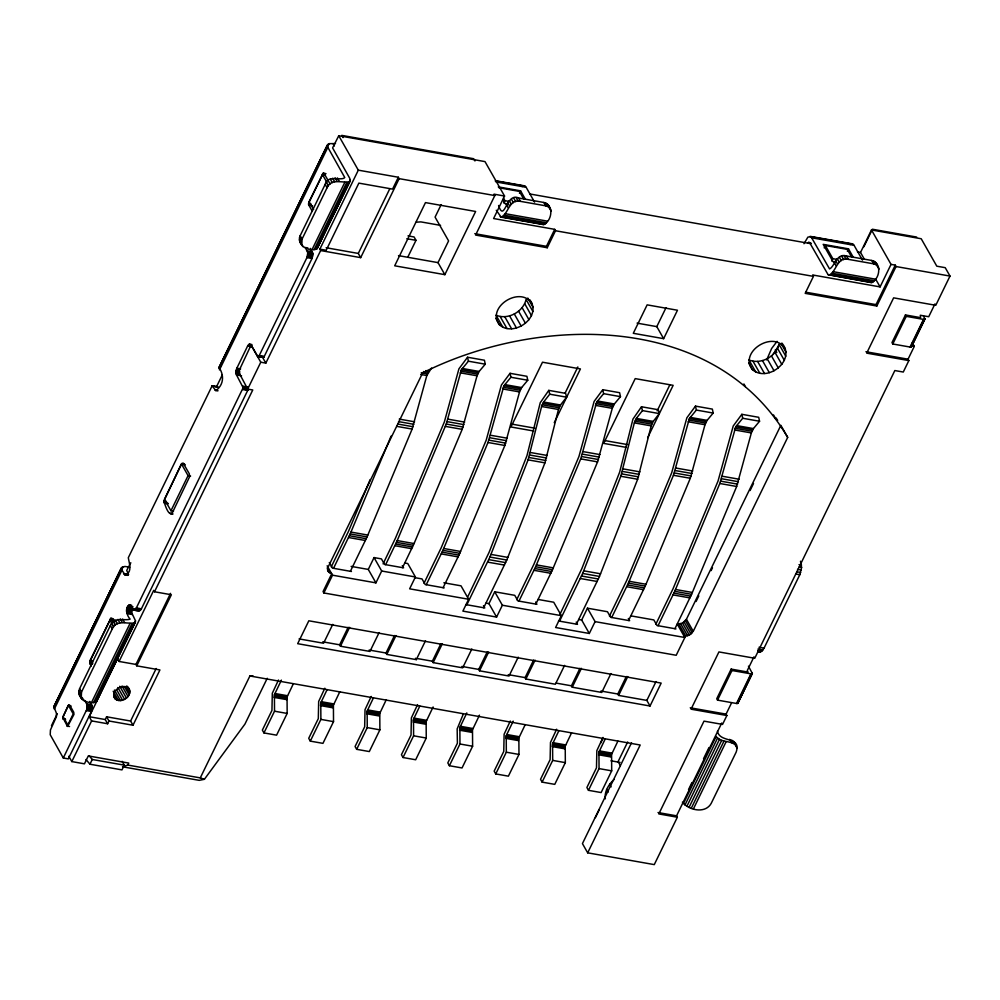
<?xml version="1.0" encoding="UTF-8"?>
<svg xmlns="http://www.w3.org/2000/svg" width="1000" height="1000" viewBox="0 0 1000 1000"><rect width="100%" height="100%" fill="white"/><g stroke="black" fill="none" stroke-linecap="round" stroke-linejoin="round"><path stroke-width="1.5" d="M97.062 699.862L96.337 701.875C88.338 705.25 75.775 698.238 79.588 688.713L110.363 625.525C113.525 616.225 124.85 621.188 130.137 619.138C126.862 615.837 124.188 607.075 129.887 604.837C131.137 608.85 138.45 614.062 141.412 608.812L247.975 389.862L248.2 388.612L243.15 387.713L236.5 374.95L235.938 371.812L236.838 368.2L247.6 346.087L249.425 344.113L251.112 344.938L257.712 356.425L264.012 356.912L311.988 258.512L312.85 253.688L310.4 248.4M81.25 698.1L81.5 692.075L112.275 628.888C116.587 619.2 127.312 624.35 134.8 622.888L135.525 620.875L131.613 612.575L132.475 607.75L127.425 606.862M129.388 689.6C124.412 681.475 109.087 691.137 115.188 698.9C122.037 704.762 134.688 694.375 127.888 686.963M864.275 259.088L860.525 252.463L871.475 229.95L891.038 264.387L895.263 265.138L896.05 266.537L876.825 306.025L805.175 293.35L813.438 276.375L555.5 230.75L554.712 229.35L493.6 218.538L504.55 196.038L485 161.6L338.75 135.725L332.6 147.925L349.8 178.4L350.238 180.875L316.9 248.888C308.9 252.262 296.337 245.25 300.163 235.725L325.15 184.387C327.575 174.2 341.575 181.4 344.75 177.512L327.225 146.225L329.113 143.65L335.5 143.575M301.812 245.113L302.062 239.088L327.062 187.75C331.375 178.062 342.113 183.212 349.6 181.75L350.238 180.875M532.025 303.688C520.638 285.125 485.613 307.213 499.575 324.938C514.188 337.7 542.6 316.625 529.738 299.675M498.575 205.512C504.613 223.375 506.025 191.962 518.562 198L543.85 202.475C554.438 205.075 551.925 221.6 543.275 224.587L501.138 217.138L496.275 210.25M717.463 731.2C719.737 743.413 741.688 735.7 736.175 752.1L711.175 803.438C705.212 814.025 688.825 810.337 682.387 802.15M784.9 348.413C773.525 329.85 738.487 351.938 752.45 369.663C767.75 382.863 796.538 360 781.862 343.062M804 243.738L807.925 237.062L811.087 236.825L829.55 268.913C834.35 267 836.775 252.662 846.475 256L871.762 260.475C882.337 263.062 879.825 279.6 871.188 282.587L828.062 274.65L809.587 242.575L808.75 242.162L807.837 243.15M293.375 683.7L287.05 696.938L287.162 713.438L276.588 735.163L263.95 732.925L274.525 711.2L274.413 694.712L281.388 680.125M339.738 691.888L333.413 705.138L333.525 721.637L322.95 743.363L310.312 741.125L320.887 719.4L320.775 702.913L327.1 689.663M386.1 700.088L379.775 713.337L379.888 729.837L369.312 751.562L356.662 749.325L367.25 727.6L367.137 711.112L373.45 697.862M433.113 706.963L426.138 721.538L426.25 738.037L415.675 759.762L403.025 757.525L413.6 735.8L413.5 719.312L419.812 706.062M479.475 715.163L472.5 729.737L472.612 746.237L462.038 767.962L449.387 765.725L459.963 744L459.862 727.5L466.825 712.925M525.188 724.688L518.862 737.938L518.975 754.438L508.4 776.162L495.75 773.925L506.325 752.2L506.225 735.7L513.188 721.125M571.55 732.887L565.225 746.137L565.337 762.638L554.763 784.362L542.112 782.125L552.688 760.4L552.575 743.9L558.9 730.662M617.913 741.087L611.587 754.338L611.7 770.837L601.125 792.562L588.475 790.325L599.05 768.6L598.938 752.1L605.262 738.863M89.838 701.388L92.287 706.675L91.412 711.5L68.338 758.888L63.288 758L50.213 734.737L50.45 729.963L56.45 716.625L56.375 713.088L53.85 706.675L121.337 568.05L124.8 566.438L129.713 567.15M53.775 707.812L121.337 568.05M121.275 569.2L125.113 574.913C132.762 572.425 129.137 563.038 128.312 557.712L212.1 385.887L215.863 390.65C224.062 384.538 224.15 375.062 219.025 367.425L327.287 145.087M317.55 248.012L325.112 231.488M753.962 656.862L747.225 670.688L748.025 672.087L731.162 669.1L716.737 698.725L717.537 700.125L736.5 703.475L737.763 703.325L737.812 702.45M737.938 703.1L752.35 673.475L748.45 666.162M934.975 303.9L928.725 316.737L920.3 315.25L920.612 317.638L905.438 314.95L891.975 342.587L892.775 343.988L910.05 347.05L911.5 346.375M911.475 346.675L924.938 319.025L923.45 315.95M91.287 666.1L89.787 663.337L90.125 660.4L110.913 618.125L112.075 618.35L114.725 623.025M63.288 758L86.8 709.488L87.037 704.712L84.787 700.5M163.938 500.95L181.1 464.462L183.225 463.237L189.288 473.738L189.575 476.812L172.525 512.425C168.912 517.825 164.65 504.15 163.938 500.95L166.475 501.4M133.9 609.938L136.363 607.925L243.15 387.713M312.35 211.425L308.637 204.775L308.762 202.387L323.025 173.388L324.2 173.612L330.112 184M258 356.575L259.237 355.562L306.925 257.613L307.8 252.8L305.35 247.512L307.875 247.95M757.975 651.637L759.125 652.2L761.688 651.363L764.038 648.162L799.812 574.7L801.6 567.475L800.475 561.213M466.85 604.763L489.913 557.05L528.088 459.862L541.613 406.488L543.625 402.025L549.725 394.2L548.775 390.375L565.625 393.35L566.587 397.188L560.487 405L558.475 409.475L544.938 462.85L506.775 560.037L483.713 607.75M559.575 621.163L582.638 573.45L620.8 476.262L634.338 422.887L636.35 418.413L642.45 410.6L641.5 406.763L658.35 409.75L659.312 413.587L653.213 421.4L651.188 425.875L637.663 479.25L599.487 576.438L576.425 624.15M350.387 571.3L367.05 536.912L412.125 429.075L426.825 375.525L431.538 368.038M426.262 584.712L442.912 550.337L488 442.488L503.938 385.788L510.9 377.262L510.037 373.312L526.9 376.3L527.762 380.25L521.625 387.575L519.538 391.925L504.85 445.475L459.775 553.312L443.113 587.7M518.975 601.112L535.638 566.725L580.712 458.888L596.663 402.188L603.625 393.663L602.762 389.712L619.612 392.7L620.475 396.65L614.35 403.975L612.263 408.325L597.575 461.875L552.5 569.712L535.837 604.1M611.7 617.513L628.362 583.125L673.438 475.288L689.388 418.587L696.35 410.062L695.487 406.112L712.337 409.1L713.2 413.05L707.075 420.375L704.987 424.725L690.3 478.275L645.212 586.112L628.562 620.5M614.012 779.525C608.7 784.4 604.25 791.363 605.337 798.85M658.062 625.712L674.725 591.325L719.8 483.488L735.75 426.788L742.7 418.263L741.838 414.312L758.7 417.3L759.562 421.25L753.438 428.575L751.35 432.925L736.663 486.475L691.575 594.312L674.925 628.7M385.662 564.663L397.225 540.575L446.25 424.05L461.45 369.663L468.413 361.2L467.55 357.238L484.412 360.225L485.262 364.188L479.137 371.45L477.038 375.788L462.188 429.35L414.075 543.562L402.525 567.65M502.875 327.238L496.025 315.2C507.975 320.2 523.112 311.938 526.1 299.5L532.938 311.537M766.675 359.913L771.65 348.488L777.075 341.312M755.75 371.962L748.913 359.925C760.863 364.925 776 356.662 778.975 344.225L785.812 356.262M370.163 479.55L348.475 531.4L331.275 566.888M333.537 568.312L350.188 533.938L391.087 436.112M773.037 354.462L778.75 345.575M121.988 567.175L53.85 706.675M219.025 367.425L327.938 144.213M218.962 368.575L327.225 146.225M121.125 570.825L123.162 566.625M327.075 147.85L329.113 143.65M54.288 709.15L121.775 570.525M219.462 369.9L327.725 147.55M51.45 725.763L57.312 713.725M130.825 562.75L126.7 570.45L128.588 574.5L123.525 573.6M216.213 387.375L222.362 374.75M185.35 464.812L181.55 464.15L164.438 499.3L170.963 510.775L173.487 511.225M325.037 175.113L322.5 174.662L309.237 201.912L313.587 209.562M68.012 705.812L62.763 717.5L67.55 726.5L73.963 714.438L73.75 712.237L69.775 705.238L68.925 704.825L68.012 705.812L70.55 706.263M115.062 621.087L110 620.2L90.775 659.688L92.812 663.288M170.963 510.775L188.075 475.625L181.55 464.15M91.562 702.438L130.025 623.45M312.125 249.45L344.825 182.312M93.537 702.613L131.988 623.638M314.1 249.638L346.788 182.488M95.162 702.425L133.625 623.438M260.775 362.212L247.7 389.062L238.512 371.825L250.113 347.113L251.025 346.125L251.875 346.538L260.775 362.212L265.837 363.113L320.637 250.55L319.85 249.15L358.312 170.162L338.75 135.725M315.725 249.438L348.413 182.3M97.737 698.475L101.112 691.55M104.488 684.613L135.525 620.875M328.525 224.488L342.137 196.513M343.5 193.725L350.312 179.737M96.337 701.875L134.8 622.888M316.9 248.888L349.6 181.75M107.638 723.75L105.25 719.55L106.587 716.787L108.975 720.987L107.638 723.75L91.613 720.913L89.237 716.712L135.45 622.013M136.75 665.837L135.95 664.438L119.087 661.462L153.7 590.375L154.5 591.775L171.363 594.75L136.75 665.837L159.925 669.938L133 725.238L108.975 720.987M267.238 678.288L244.938 724.1L204.387 779.3L199.237 780.35L122.525 766.787L127.8 765.062L128.763 763.088L88.3 755.925L84.45 763.825L71.812 761.587L91.613 720.913M154.5 591.775L252.763 389.963L243.075 388.35M135.95 664.438L170.562 593.35M122.112 761.312L124.288 765.15L121.975 769.887L89.95 764.225L92.25 759.488L89.3 755.938M133 725.238L130.612 721.038L156.188 668.5M358.312 170.162L398.35 177.25L399.137 178.65L360.688 257.638L358.3 253.438L389.625 189.088M398.35 177.25L392.575 189.1L358.862 183.125L326.175 250.275L319.85 249.15M407.788 257.162L415.988 240.325L414.075 236.962L407.975 235.888M441.138 204.662L435.075 217.113L448.6 240.9L438.013 262.625L444.862 274.662L475.625 211.475L425.475 202.6L394.7 265.8L444.862 274.662M127.8 765.062L200.287 777.887L249.9 675.987L253.025 675.913M504.55 196.038L494.025 194.163L494.812 195.562L475.588 235.062L547.238 247.738L555.5 230.75M503.775 203.038L504.925 200.662L503.438 198.038M501.138 217.138C508.638 213.837 508.913 198.7 520.475 201.363L545.763 205.837L547.812 206.488L550.6 209.2M278.475 680.025L272.3 693.263L271.95 710.413L262.35 730.125L263.95 732.925M684.062 636.1L689.375 635.163L693.263 631.3L787.688 437.388L780.85 425.35L686.425 619.263L682.537 623.125L677.225 624.062L684.85 637.5L676.2 655.275L323.85 592.962L332.512 575.188L327.15 565.763M519.425 193.212L520.575 190.837L498.263 186.887M332.762 624.375L323.575 643.238L299.088 638.9M374.05 557.575L381.688 571.013L375.925 582.863L368.288 569.425L374.05 557.575L381.425 558.888L384.613 564.487L403.575 567.837L402.3 565.6M379.125 632.575L369.938 651.438L340.438 646.213L339.637 644.812L348.175 627.3M340.438 646.213L349.625 627.35M383.088 563.888L395.462 538.162L444.338 422L458.925 368.837L467.55 357.238M324.837 688.225L318.663 701.462L318.312 718.612L308.712 738.325L310.312 741.125M547.238 247.738L546.438 246.337L554.712 229.35M404.825 563.025L407.775 563.538L415.4 576.975L409.637 588.825L468.638 599.263L462.875 611.112L496.587 617.075L502.362 605.225L494.725 591.788L488.963 603.638L496.587 617.075M425.487 640.775L416.3 659.638L386.8 654.412L386 653.012L394.525 635.5M386.8 654.412L395.988 635.55M424 583.288L441.2 547.8L486.225 440.087L501.413 385L510.037 373.312M371.2 696.425L365.025 709.663L364.675 726.812L355.075 746.525L356.662 749.325M471.85 648.975L462.663 667.837L433.162 662.613L432.362 661.213L440.887 643.7M433.162 662.613L442.337 643.75M565.1 393.125L577.85 366.938M467.638 597.075L489.15 552.188L526.975 455.637L540.25 402.688L548.775 390.375M554.25 422.675L580.425 368.925L542.487 362.212L510.95 426.987L533.713 431.012M417.562 704.625L411.388 717.862L411.037 735.013L401.438 754.725L403.025 757.525M518.212 657.175L509.025 676.038L479.525 670.812L478.725 669.412L487.25 651.9M479.525 670.812L488.7 651.95M516.725 599.688L533.925 564.2L578.95 456.488L594.138 401.4L602.762 389.712M463.275 714.163L457.163 728.9L457.4 743.213L447.8 762.925L449.387 765.725M663.637 338.663L633.288 333.3L647.138 304.862L677.475 310.238L663.637 338.663L656.8 326.625L666.025 307.675M564.575 665.375L555.388 684.237L525.887 679.013L525.087 677.613L533.612 660.1M525.887 679.013L535.062 660.15M657.15 410.9L669.9 384.725M559.675 614.875L581.862 568.587L619.688 472.038L632.962 419.087L641.5 406.763M647.65 437.688L673.15 385.325L635.212 378.612L603.675 443.387L626.438 447.413M538 599.438L553.725 602.225L561.362 615.662L555.6 627.513L589.312 633.475L595.087 621.625L587.45 608.188L581.675 620.037L589.312 633.475M510.288 721.025L504.113 734.262L503.762 751.413L494.162 771.125L495.75 773.925M610.925 673.575L601.75 692.438L572.238 687.212L571.45 685.812L579.975 668.3M572.238 687.212L581.425 668.35M609.45 616.087L626.65 580.6L671.663 472.887L686.862 417.8L695.487 406.112M556.65 729.225L550.475 742.463L550.125 759.613L540.525 779.325L542.112 782.125M824.2 247.875L825.35 245.5L847.275 249.375L851.762 257.275M650.025 706.012L297.675 643.688L308.825 620.788L661.175 683.1L650.025 706.012L646.838 700.413L618.6 695.413L617.812 694.013L626.337 676.5M618.6 695.413L627.788 676.55M831.675 261.025L832.825 258.663L825.35 245.5M655.812 624.288L673.012 588.8L718.025 481.087L733.225 426L741.838 414.312M603.013 737.425L596.838 750.662L596.487 767.812L586.888 787.525L588.475 790.325M600.688 743.1L602.737 738.888M829.038 275.125C836.538 271.837 836.825 256.7 848.375 259.363L873.662 263.837L875.713 264.488L878.5 267.2M847.325 251.2L848.475 248.837L823.188 244.363L833.05 261.725L836.025 262.25M863.85 246.8L872.4 229.237L916.663 237.062M646.838 700.413L656.025 681.55M627.663 741.975L618.088 761.637L620.35 765.6M696.062 601.5L698.8 595.875M711.112 570.6L712.475 567.788M750.1 490.525L753.512 483.5M631.525 742.775L582.438 843.6L587.688 852.837L654.275 864.613L677.35 817.225L676.562 815.825L658.012 812.537M595.388 817.675L599.038 810.163M587.688 852.837L640.188 745.013L249.9 675.987M813.438 276.375L812.65 274.975L880.088 286.9L891.038 264.387M876.825 306.025L876.025 304.625L895.263 265.138M717.537 700.125L731.963 670.5L731.162 669.1M892.775 343.988L906.237 316.35L905.438 314.95M688.525 789.562L691.925 782.562M703.5 758.787L708.95 747.6M676.562 815.825L721.75 723.012M677.35 817.225L658.812 813.938L704 721.137L722.55 724.412L726.875 715.525L726.075 714.125L731.462 703.062M683.45 803.575L716.137 736.438C721.062 743.35 731.6 739.788 736.425 746.075M684.975 805L717.663 737.862M736.5 703.475L750.925 673.85L752.35 673.475M910.05 347.05L923.512 319.4L924.938 319.025M686.875 806.325L719.562 739.188M737.025 703.525L751.45 673.9M910.575 347.1L924.025 319.45M737.45 703.475L752.237 672.825M911 347.05L924.463 319.4M737.763 703.325L752.375 673.175M911.312 346.9L924.963 318.725M689.013 807.463L721.7 740.325M726.875 715.525L691.05 709.188L718.925 651.925L754.75 658.263L894.837 370.55L903.275 372.038L908.85 360.588L908.05 359.188L914.3 346.35L912.312 342.85M871.475 229.95L921.213 238.75L936.8 266.188L945.225 267.675L950 276.075L935.775 305.3L893.625 297.85L866.7 353.137L908.85 360.588M691.25 808.337L723.938 741.2M693.425 808.888L726.112 741.737M216.8 387.262L217.85 386.925L212.8 386.025M522.163 186.525L524.35 185.812L526.15 187.288L534.587 202.15M850.075 244.525L852.262 243.8L854.05 245.287L862.487 260.15M219.675 366.55L220.85 366M416.125 222.2L420.85 221.887L440.575 225.375M495.75 180.75L524.35 185.812M810.113 236.35L852.262 243.8M495.225 180.963L525.337 186.287M810.537 236.7L853.238 244.288M496.037 181.962L526.15 187.288M811.9 237.838L854.05 245.287M498.913 187.763L519.375 191.388L523.85 199.275M808.112 242.688L811.125 243.212M529.763 193.962L810.85 243.675M857.513 251.938L860.525 252.463M399.137 178.65L494.812 195.562M896.05 266.537L950 276.075M504.925 200.662L509.312 201.438M832.825 258.663L837.212 259.438M508.125 204.25L505.15 203.725L502.875 199.725M323.35 173.2L325.887 173.65M323.025 173.388L325.562 173.837M322.713 173.725L325.25 174.175M322.438 174.188L324.975 174.638M505.312 213.7L547.463 221.15M833.213 271.688L875.362 279.15M504.375 215.275L546.525 222.725M832.275 273.263L874.425 280.725M503.325 216.412L545.462 223.875M831.225 274.413L873.375 281.863M500.15 216.65L544.362 224.5M828.062 274.65L872.262 282.5M308.538 203.637L311.062 204.088M308.55 204.237L311.075 204.688M474.787 233.663L546.438 246.337M805.9 292.225L876.025 304.625M308.637 204.775L311.175 205.225M308.812 205.2L312.613 205.875M906.237 316.35L923.512 319.4M406.825 238.7L415.988 240.325M911.488 345.863L914.3 346.35M398.5 255.637L438.013 262.625M326.112 247.738L358.3 253.438M320.637 250.55L360.688 257.638M307.262 250.863L312.312 251.762M307.6 251.725L312.663 252.625M307.8 252.8L312.85 253.688M865.913 351.737L908.05 359.188M307.812 254L312.875 254.9M307.675 255.263L312.725 256.163M307.362 256.5L312.425 257.387M306.925 257.613L311.988 258.512M637.075 323.137L656.8 326.625M468.413 361.2L485.262 364.188M462.275 368.462L479.137 371.45M510.9 377.262L527.762 380.25M603.625 393.663L620.475 396.65M696.35 410.062L713.2 413.05M742.7 418.263L759.562 421.25M461.45 369.663L478.3 372.65M460.737 371.138L477.587 374.113M460.175 372.812L477.038 375.788M425.838 370.625L428.9 371.175M504.775 384.588L521.625 387.575M597.487 400.988L614.35 403.975M690.212 417.388L707.075 420.375M736.575 425.588L753.438 428.575M423.475 371.562L428.075 372.375M503.938 385.788L520.8 388.775M596.663 402.188L613.525 405.175M689.388 418.587L706.25 421.575M735.75 426.788L752.613 429.775M549.725 394.2L566.587 397.188M642.45 410.6L659.312 413.587M421.238 372.762L427.375 373.85M503.237 387.275L520.1 390.25M595.962 403.675L612.812 406.65M688.688 420.075L705.537 423.05M735.037 428.275L751.9 431.25M249.425 344.113L251.962 344.562M420.688 374.438L426.825 375.525M502.688 388.95L519.538 391.925M595.413 405.35L612.263 408.325M688.125 421.75L704.987 424.725M734.488 429.95L751.35 432.925M248.775 344.487L251.312 344.938M248.15 345.163L251.95 345.825M247.6 346.087L251.4 346.763M543.625 402.025L560.487 405M636.35 418.413L653.213 421.4M542.812 403.275L559.675 406.25M635.538 419.675L652.4 422.65M542.137 404.787L558.987 407.775M634.85 421.188L651.712 424.175M259.237 355.562L264.288 356.45M258.962 356.025L264.012 356.912M257.475 356.138L263.7 357.25M541.613 406.488L558.475 409.475M634.338 422.887L651.188 425.875M257.712 356.425L263.375 357.438M236.838 368.2L240.625 368.875M236.388 369.325L238.925 369.762M236.088 370.55L239.875 371.225M235.938 371.812L239.737 372.488M235.963 373.025L239.762 373.688M236.15 374.087L239.95 374.762M236.5 374.95L241.562 375.85M512.087 424.162L534.837 428.188M604.8 440.562L627.562 444.588M447.8 419.137L464.65 422.113M447.075 421.625L463.925 424.613M242.862 386.15L247.925 387.05M243.038 386.575L248.1 387.475M243.137 387.113L246.925 387.788M446.25 424.05L463.1 427.025M242.925 388.963L247.975 389.862M242.7 389.525L247.75 390.412M445.337 426.375L462.188 429.35M212.1 385.887L217.712 386.75M399.25 419.1L414.575 421.812M490.438 435.238L507.3 438.212M583.162 451.637L600.025 454.613M675.888 468.038L692.75 471.012M722.25 476.238L739.1 479.212M211.912 386.1L214.438 386.538M398.525 421.6L413.85 424.312M489.725 437.738L506.575 440.712M582.438 454.137L599.3 457.113M675.163 470.538L692.025 473.512M721.525 478.738L738.388 481.712M215.025 389.95L217.55 390.4M215.4 390.425L217.938 390.863M397.713 424.025L413.038 426.737M488.9 440.163L505.763 443.137M581.625 456.562L598.488 459.538M674.35 472.962L691.213 475.938M720.713 481.163L737.562 484.137M396.8 426.362L412.125 429.075M488 442.488L504.85 445.475M580.712 458.888L597.575 461.875M673.438 475.288L690.3 478.275M719.8 483.488L736.663 486.475M530.4 452.5L547.263 455.475M623.125 468.9L639.975 471.875M529.725 455.025L546.587 458.013M622.45 471.425L639.3 474.412M528.95 457.488L545.812 460.475M621.675 473.888L638.538 476.875M528.088 459.862L544.938 462.85M620.8 476.262L637.663 479.25M799.025 564.612L801.55 565.062M799.062 567.038L801.6 567.475M797.513 569.338L801.3 570M796.9 571.8L800.7 572.475M181.925 463.338L184.45 463.787M181.488 463.812L184.025 464.263M796.012 574.038L799.812 574.7M188.075 475.625L190.6 476.075M490.988 554.412L507.837 557.4M583.713 570.812L600.562 573.8M350.988 532.087L367.837 535.062M443.7 548.488L460.562 551.462M536.425 564.888L553.288 567.863M629.15 581.287L646.012 584.263M675.512 589.487L692.375 592.463M397.225 540.575L414.075 543.562M489.913 557.05L506.775 560.037M582.638 573.45L599.487 576.438M350.188 533.938L367.05 536.912M442.912 550.337L459.775 553.312M535.638 566.725L552.5 569.712M628.362 583.125L645.212 586.112M674.725 591.325L691.575 594.312M396.463 542.325L413.325 545.312M163.962 501.8L166.488 502.25M488.787 559.625L505.65 562.6M581.512 576.025L598.375 579M164.088 502.55L167.887 503.212M349.375 535.737L366.238 538.725M395.688 544.038L412.55 547.013M442.1 552.137L458.95 555.125M534.825 568.538L551.675 571.525M627.537 584.938L644.4 587.925M673.9 593.138L690.763 596.125M164.338 503.15L168.125 503.825M348.537 537.513L365.387 540.5M394.9 545.712L411.75 548.688M441.25 553.913L458.113 556.888M487.612 562.112L504.475 565.087M533.975 570.312L550.837 573.288M580.337 578.513L597.2 581.487M626.7 586.712L643.562 589.688M673.062 594.913L689.925 597.888M170.062 513.225L172.587 513.675M170.4 513.638L172.925 514.087M381.688 571.013L415.4 576.975M351.125 566.388L368.288 569.425M414.875 577.663L422.025 578.925L425.2 584.525L444.175 587.888M443.85 582.788L461.012 585.825L468.638 599.263M494.725 591.788L514.75 595.325L517.925 600.925L536.888 604.288L535.625 602.05M587.45 608.188L607.463 611.725L610.65 617.325L629.612 620.688L628.337 618.45M631 615.887L653.825 619.925L657.013 625.525L675.975 628.888M351.45 571.487L332.475 568.125L329.3 562.525M758.988 647.262L764.038 648.162M757.875 649.125L762.938 650.013M332.512 575.188L375.925 582.863M502.362 605.225L561.362 615.662M595.087 621.625L684.85 637.5M757.9 650.688L761.688 651.363M486.012 603.112L488.963 603.638M578.725 619.513L581.675 620.037M757.862 651.663L760.387 652.113M465.8 604.575L484.762 607.938L483.488 605.688M558.513 620.975L577.487 624.338L576.213 622.087M731.963 670.5L750.925 673.85M124.25 574.487L128.038 575.163M125.113 574.913L127.638 575.363M129.25 604.888L131.775 605.337M128.6 605.262L131.125 605.712M127.975 605.938L133.038 606.825M136.363 607.925L141.412 608.812M135.8 608.85L140.863 609.738M322.788 641.838L339.637 644.812M369.137 650.037L386 653.012M417.038 658.5L432.362 661.213M461.863 666.438L478.725 669.412M508.225 674.638L525.087 677.613M556.125 683.1L571.45 685.812M600.95 691.038L617.812 694.013M126.975 607.975L132.037 608.875M132.85 609.075L140.238 610.413M690.25 707.788L726.075 714.125M133.325 609.663L139.588 610.788M126.675 609.212L131.738 610.1M126.525 610.475L131.588 611.362M126.55 611.675L131.613 612.575M126.737 612.75L131.8 613.65M127.088 613.612L132.15 614.5M110.6 618.462L113.125 618.913M110.325 618.925L114.113 619.6M90.125 660.4L92.662 660.85M274.875 693.487L287.525 695.725M321.238 701.688L333.875 703.925M367.6 709.887L380.238 712.125M413.963 718.088L426.6 720.325M460.325 726.287L472.962 728.525M506.688 734.488L519.325 736.725M553.05 742.688L565.688 744.925M599.4 750.888L612.05 753.125M89.913 660.962L92.438 661.4M89.75 661.575L92.287 662.025M274.413 694.712L287.05 696.938M320.775 702.913L333.413 705.138M367.137 711.112L379.775 713.337M413.5 719.312L426.138 721.538M459.862 727.5L472.5 729.737M506.225 735.7L518.862 737.938M552.575 743.9L565.225 746.137M598.938 752.1L611.587 754.338M89.688 662.2L92.212 662.65M89.7 662.812L92.225 663.25M89.787 663.337L92.325 663.787M274.137 696.05L286.775 698.288M320.5 704.25L333.137 706.488M366.85 712.45L379.5 714.688M413.212 720.65L425.863 722.887M459.575 728.85L472.225 731.087M505.938 737.05L518.587 739.287M552.3 745.25L564.95 747.487M598.663 753.45L611.312 755.688M89.963 663.775L92.487 664.225M274.062 697.4L286.712 699.625M320.425 705.6L333.075 707.825M366.788 713.787L379.438 716.025M413.15 721.988L425.788 724.225M459.513 730.188L472.15 732.425M505.875 738.388L518.513 740.625M552.238 746.587L564.875 748.825M598.6 754.788L611.237 757.025M610.988 760.812L620.087 762.412M274.525 711.2L287.162 713.438M320.887 719.4L333.525 721.637M367.25 727.6L379.888 729.837M413.6 735.8L426.25 738.037M459.963 744L472.612 746.237M506.325 752.2L518.975 754.438M552.688 760.4L565.337 762.638M599.05 768.6L611.7 770.837M86.688 703.85L91.75 704.75M87.037 704.712L92.1 705.612M87.225 705.788L92.287 706.675M87.25 706.988L92.312 707.887M87.112 708.25L92.163 709.15M68.288 705.35L70.987 705.95M86.8 709.488L91.862 710.375M86.363 710.6L91.412 711.5M106.587 716.787L130.612 721.038M89.237 716.712L105.25 719.55M62.875 718.637L65.4 719.075M63.038 719.062L65.575 719.513M67.013 726.062L69.55 726.513M92.25 759.488L124.288 765.15M787.688 437.388C714.35 312.075 538.612 314.775 422.688 372.837L328.275 566.75L328.088 571.263L331.712 573.787L323.062 591.562L323.85 592.962M200.287 777.887L204.387 779.3M871.188 282.587L869.388 281.1M543.275 224.587L541.487 223.113M86 759.5L89.95 764.225M299.913 241.75L302.95 246.675M79.338 694.737L82.387 699.663M776.1 417.962L777.675 420.425M875.462 262.275L877.362 265.637M877.775 266.837L879.038 269.075M873.812 261.125L875.713 264.488M871.762 260.475L873.662 263.837M875.562 278.95L880.088 286.9M848.475 248.837L853.025 256.85M846.475 256L848.375 259.363M844.163 255.888L846.062 259.25M841.737 256.312L843.65 259.675M839.388 257.262L841.287 260.625M837.25 258.663L839.15 262.025M835.475 260.413L837.387 263.775M834.2 262.413L836.1 265.775M781.425 344.137L785.987 352.163M777.562 348.413L784.4 360.45M775.288 349.825L776.8 352.475M775 352.4L781.838 364.438M771.462 355.913L778.3 367.95M767.188 358.713L774.025 370.75M762.475 360.613L769.312 372.65M757.638 361.463L764.475 373.5M753.012 361.238L759.85 373.275M748.65 362.975L752.45 369.663M773.525 414.925L775.8 418.938M743.9 383.95L745.413 386.625M547.55 204.288L549.462 207.638M551.138 211.075L548.688 205.85M545.913 203.137L547.812 206.488M543.85 202.475L545.763 205.837M520.575 190.837L525.125 198.85M518.562 198L520.475 201.363M516.25 197.887L518.162 201.25M513.837 198.325L515.75 201.675M511.475 199.262L513.387 202.625M509.35 200.662L511.25 204.025M507.575 202.425L509.487 205.775M506.287 204.412L508.2 207.775M474.963 160.963L473.7 158.725L341.775 135.387L343.05 137.625M527.788 298.062L533.112 307.438M524.688 303.688L531.525 315.725M522.112 307.675L528.95 319.713M518.575 311.188L525.413 323.225M514.3 313.988L521.15 326.025M686.425 619.263L693.263 631.3M685.462 620.763L692.3 632.8M684.137 622.075L690.975 634.113M509.588 315.887L516.425 327.925M682.537 623.125L689.375 635.163M680.763 623.837L687.613 635.875M504.762 316.737L511.6 328.775M678.95 624.15L685.8 636.188M500.138 316.512L506.975 328.55M495.775 318.25L499.575 324.938M733.388 741.162L735.288 744.513M735.7 745.713L736.963 747.95M731.737 740.013L733.637 743.363M729.688 739.35L731.587 742.712M333.137 143.725L334.412 145.963M337.438 177.975L339.338 181.337M335.112 177.862L337.025 181.225M332.7 178.287L334.613 181.65M330.35 179.237L332.25 182.6M322.5 174.662L326.85 182.312M326.438 182.387L328.35 185.75M325.15 184.387L327.062 187.75M300.163 235.725L302.062 239.088M299.45 237.825L301.363 241.188M609.612 784.212L611.125 786.888M299.363 239.875L301.275 243.238M606.587 789.475L608.1 792.15M262.125 356.575L265.837 363.113M415.5 658.238L416.3 659.638M327.137 567.95L330.175 573.3M327.413 569.763L328.938 572.438M122.638 619.113L124.55 622.475M120.325 619L122.238 622.362M117.912 619.425L119.812 622.788M115.55 620.375L117.463 623.737M113.413 621.775L115.325 625.138M110 620.2L112.725 625M111.638 623.538L113.55 626.888M110.363 625.525L112.275 628.888M117.5 658.662L119.087 661.462M126.862 685.962L129.863 691.237M126.037 686.438L129.787 693.037M124.675 686.963L129.162 694.862M122.05 686.062L128.05 696.612M119.763 686.287L126.5 698.15M117.888 687.513L124.625 699.375M116.575 689.65L122.562 700.2M114.462 690.025L120.45 700.575M113.188 691.25L118.425 700.475M113.637 694.625L116.638 699.9M113.688 696.263L115.188 698.9M79.588 688.713L81.5 692.075M78.888 690.812L80.8 694.175M82.125 697.45L84.038 700.812M78.8 692.862L80.712 696.225M68.8 756.287L71.812 761.587M876.587 263.837L877.138 265.712M734.513 742.725L735.062 744.587M68.463 705.5L63.075 716.562L67.85 724.963L73.238 713.9L68.463 705.5"/></g></svg>
